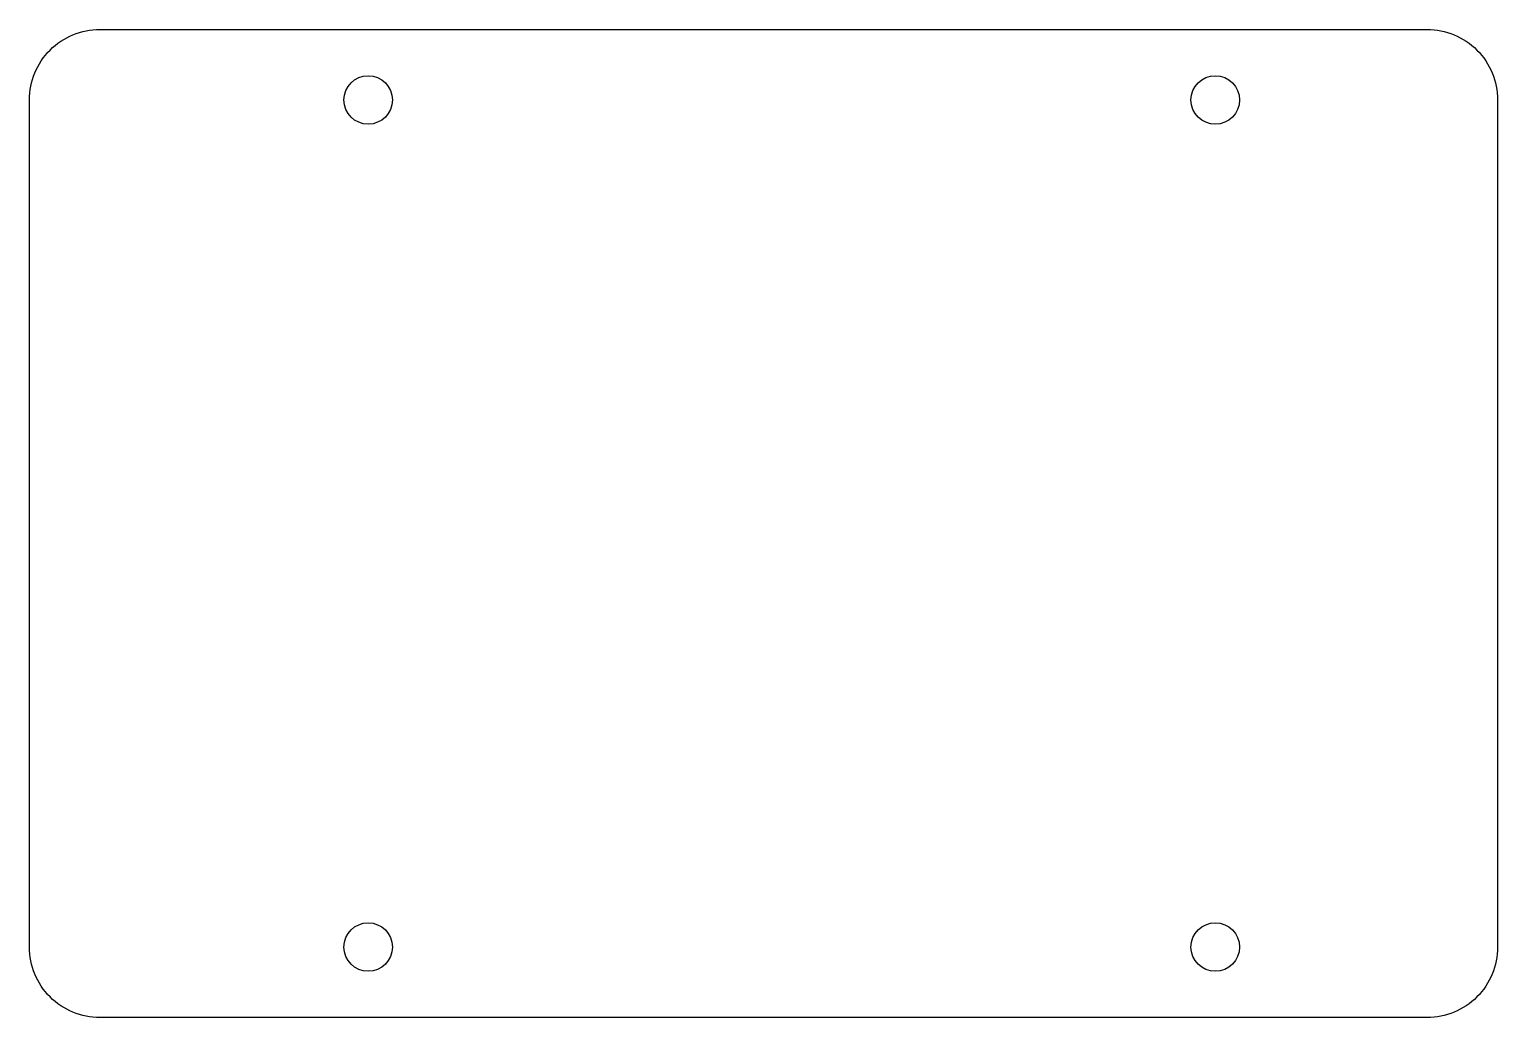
# Model space of a CAD drawing. Header units: inches. Extents: x -2.85 to 2.35, y -2 to 1.5.
import ezdxf

# ---------------------------------------------------------------- set-up
doc = ezdxf.new("R2010")
doc.units = ezdxf.units.IN
doc.header["$MEASUREMENT"] = 0

msp = doc.modelspace()

# ---------------------------------------------------------------- linework, layer by layer
msp.add_lwpolyline([(-2.6, 1.5), (2.1, 1.5, -0.414214), (2.35, 1.25), (2.35, -1.75, -0.414214), (2.1, -2), (-2.6, -2, -0.414214), (-2.85, -1.75), (-2.85, 1.25, -0.414214)], format="xyb", close=True)
for centre in [(-1.65, 1.25), (1.35, 1.25), (-1.65, -1.75), (1.35, -1.75)]:
    msp.add_circle(centre, 0.086)

doc.saveas('drawing.dxf')
